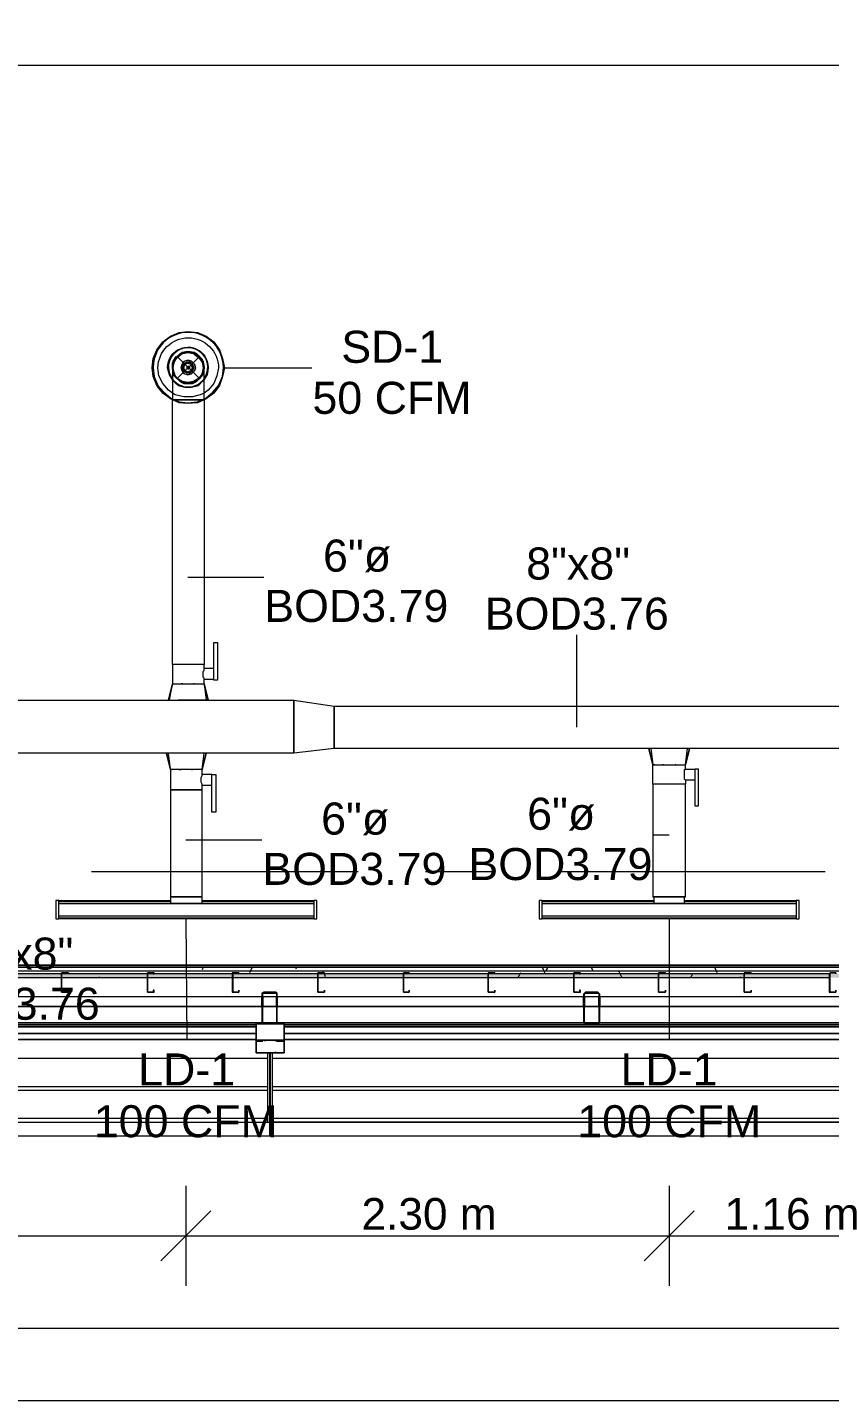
# Model space of a CAD drawing. Header units: metres. Extents: x 39 to 278, y -7 to 151.
# Drawn here: x 100.25 to 104.07, y 9 to 15.53 of the extents above; entities that cross this region are included whole.
import ezdxf

# ---------------------------------------------------------------- set-up
doc = ezdxf.new("R2010")
doc.units = ezdxf.units.M
doc.layers.add('HVAC - Ductos', color=5, linetype='Continuous', lineweight=50)
doc.layers.add('PDF_Geometry', color=7, linetype='Continuous', true_color=0xaaaaaa)
doc.layers.add('PDF_Solid Fills', color=7, linetype='Continuous', true_color=0xffffff)
doc.layers.add('PDF_Text', color=7, linetype='Continuous')
doc.styles.add('PDF Helvetica', font='')
doc.styles.get('PDF Helvetica').set_extended_font_data('Helvetica')

msp = doc.modelspace()

# ---------------------------------------------------------------- hatches: boundary and pattern name
at = {"layer": 'PDF_Solid Fills', "lineweight": 0, "transparency": 33554559}
h = msp.add_hatch(color=256, dxfattribs=at)
h.paths.add_polyline_path([(46.8196, 11.0127), (46.8196, 11.031), (45.1878, 11.031), (45.1878, 11.0127)])
h.paths.add_polyline_path([(104.0706, 11.0127), (106.0827, 11.0127), (106.0827, 11.031), (104.0706, 11.031)])
h.paths.add_polyline_path([(104.0659, 11.0127), (104.0659, 11.031), (101.2289, 11.031), (101.2289, 11.0127)])
h.paths.add_polyline_path([(101.2243, 11.0127), (101.2243, 11.031), (99.1984, 11.031), (99.1984, 11.0127)])
h.paths.add_polyline_path([(99.1938, 11.0127), (99.1938, 11.031), (96.3568, 11.031), (96.3568, 11.0127)])
h.paths.add_polyline_path([(96.3522, 11.0127), (96.3522, 11.031), (94.3263, 11.031), (94.3263, 11.0127)])
h.paths.add_polyline_path([(94.3217, 11.0127), (94.3217, 11.031), (93.5151, 11.031), (93.5151, 11.0127)])
h.paths.add_polyline_path([(93.5105, 11.0127), (93.5105, 11.031), (91.4846, 11.031), (91.4846, 11.0127)])
h.paths.add_polyline_path([(91.4801, 11.0127), (91.4801, 11.031), (89.4542, 11.031), (89.4542, 11.0127)])
h.paths.add_polyline_path([(89.4496, 11.0127), (89.4496, 11.031), (88.6429, 11.031), (88.6429, 11.0127)])
h.paths.add_polyline_path([(88.6383, 11.0127), (88.6383, 11.031), (86.6125, 11.031), (86.6125, 11.0127)])
h.paths.add_polyline_path([(86.6079, 11.0127), (86.6079, 11.031), (84.582, 11.031), (84.582, 11.0127)])
h.paths.add_polyline_path([(84.5774, 11.0127), (84.5774, 11.031), (83.7708, 11.031), (83.7708, 11.0127)])
h.paths.add_polyline_path([(83.7662, 11.0127), (83.7662, 11.031), (81.7404, 11.031), (81.7404, 11.0127)])
h.paths.add_polyline_path([(81.7358, 11.0127), (81.7358, 11.031), (78.8986, 11.031), (78.8986, 11.0127)])
h.paths.add_polyline_path([(78.894, 11.0127), (78.894, 11.031), (76.8682, 11.031), (76.8682, 11.0127)])
h.paths.add_polyline_path([(76.8636, 11.0127), (76.8636, 11.031), (74.0265, 11.031), (74.0265, 11.0127)])
h.paths.add_polyline_path([(74.0219, 11.0127), (74.0219, 11.031), (71.9961, 11.031), (71.9961, 11.0127)])
h.paths.add_polyline_path([(71.9915, 11.0127), (71.9915, 11.031), (71.1848, 11.031), (71.1848, 11.0127)])
h.paths.add_polyline_path([(71.1802, 11.0127), (71.1802, 11.031), (69.1543, 11.031), (69.1543, 11.0127)])
h.paths.add_polyline_path([(69.1497, 11.0127), (69.1497, 11.031), (67.1239, 11.031), (67.1239, 11.0127)])
h.paths.add_polyline_path([(67.1193, 11.0127), (67.1193, 11.031), (66.3127, 11.031), (66.3127, 11.0127)])
h.paths.add_polyline_path([(66.3081, 11.0127), (66.3081, 11.031), (64.2822, 11.031), (64.2822, 11.0127)])
h.paths.add_polyline_path([(64.2776, 11.0127), (64.2776, 11.031), (62.2518, 11.031), (62.2518, 11.0127)])
h.paths.add_polyline_path([(62.2472, 11.0127), (62.2472, 11.031), (61.4405, 11.031), (61.4405, 11.0127)])
h.paths.add_polyline_path([(61.436, 11.0127), (61.436, 11.031), (59.4101, 11.031), (59.4101, 11.0127)])
h.paths.add_polyline_path([(59.4055, 11.0127), (59.4055, 11.031), (56.5684, 11.031), (56.5684, 11.0127)])
h.paths.add_polyline_path([(56.5638, 11.0127), (56.5638, 11.031), (54.5379, 11.031), (54.5379, 11.0127)])
h.paths.add_polyline_path([(54.5333, 11.0127), (54.5333, 11.031), (51.6963, 11.031), (51.6963, 11.0127)])
h.paths.add_polyline_path([(51.6917, 11.0127), (51.6917, 11.031), (49.6658, 11.031), (49.6658, 11.0127)])
h.paths.add_polyline_path([(49.6612, 11.0127), (49.6612, 11.031), (48.8546, 11.031), (48.8546, 11.0127)])
h.paths.add_polyline_path([(48.85, 11.0127), (48.85, 11.031), (46.8241, 11.031), (46.8241, 11.0127)])
h = msp.add_hatch(color=256, dxfattribs=at)
h.paths.add_polyline_path([(101.371, 10.9393), (101.371, 10.9439), (101.3664, 10.9439)])
h.paths.add_polyline_path([(101.371, 10.9347), (101.3664, 10.9347), (101.3664, 10.7926), (101.4397, 10.7926), (101.4397, 10.9347), (101.4352, 10.9347), (101.4352, 10.7972), (101.371, 10.7972)])
h.paths.add_polyline_path([(101.4397, 10.9393), (101.4397, 10.9439), (101.4352, 10.9439)])
h.paths.add_polyline_path([(101.4306, 10.9393), (101.4306, 10.9439), (101.3756, 10.9439)])
h = msp.add_hatch(color=256, dxfattribs=at)
h.paths.add_polyline_path([(102.9024, 10.7926), (102.9706, 10.7972), (102.9065, 10.8018), (102.9018, 10.8018), (102.9018, 10.7926)])
h.paths.add_polyline_path([(102.9749, 10.9347), (102.9706, 10.9347), (102.9706, 10.7972), (102.9749, 10.9236)])
h.paths.add_polyline_path([(102.9659, 10.9393), (102.9659, 10.9439), (102.9018, 10.9439)])
h.paths.add_polyline_path([(102.9018, 10.9347), (102.897, 10.9347), (102.897, 10.8018)])

# ---------------------------------------------------------------- linework, layer by layer
at = {"layer": 'HVAC - Ductos', "lineweight": 0}
for points in [[(106.0828, 15.3531), (94.4134, 15.3531), (94.4134, 15.9627), (106.0828, 15.9627)], [(100.9264, 12.3327), (100.9402, 12.4106), (100.9447, 12.4106), (100.9493, 12.4106), (100.963, 12.4106), (100.9768, 12.4106), (100.9952, 12.4106), (101.0135, 12.4106), (101.0364, 12.4106), (101.0547, 12.4106), (101.0685, 12.4106), (101.0822, 12.4106), (101.0868, 12.4106), (101.0914, 12.4106), (101.0914, 12.4335), (101.1372, 12.4335), (101.1372, 12.4381), (101.1372, 12.4426), (101.1372, 12.4518), (101.1372, 12.4564), (101.1372, 12.4656), (101.1372, 12.4701), (101.1372, 12.4747), (101.1372, 12.4793), (101.1372, 12.4839), (101.0914, 12.4839), (101.0914, 12.5023), (101.0868, 12.5023), (101.0822, 12.5023), (101.0685, 12.5023), (101.0547, 12.5023), (101.0364, 12.5023), (101.0135, 12.5023), (100.9952, 12.5023), (100.9768, 12.5023), (100.963, 12.5023), (100.9493, 12.5023), (100.9402, 12.5023), (100.9402, 13.7627), (100.931, 13.7673), (100.8943, 13.7947), (100.8668, 13.8314), (100.8485, 13.8727), (100.8439, 13.9139), (100.8485, 13.9598), (100.8668, 14.001), (100.8943, 14.0377), (100.931, 14.0652), (100.9722, 14.0835), (101.0135, 14.0881), (101.0593, 14.0835), (101.1006, 14.0652), (101.1372, 14.0377), (101.1647, 14.001), (101.1785, 13.9598), (101.1876, 13.9139), (101.1785, 13.8727), (101.1647, 13.8314), (101.1372, 13.7947), (101.1006, 13.7673), (101.0914, 13.7627), (101.0914, 12.5023), (101.0868, 12.5023), (101.0822, 12.5023), (101.0685, 12.5023), (101.0547, 12.5023), (101.0364, 12.5023), (101.0135, 12.5023), (100.9952, 12.5023), (100.9768, 12.5023), (100.963, 12.5023), (100.9493, 12.5023), (100.9402, 12.5023), (100.9402, 12.4106), (100.9447, 12.4106)], [(100.9447, 13.8819), (100.9447, 13.8864), (100.9447, 13.891), (100.9402, 13.9139), (100.9447, 13.9414), (100.9447, 13.946), (100.9402, 13.9139), (100.9402, 13.9093), (100.9402, 13.8956), (100.9493, 13.8773), (100.963, 13.8635), (100.9768, 13.8498), (100.9952, 13.8406), (101.0135, 13.8406), (101.0364, 13.8406), (101.0547, 13.8498), (101.0685, 13.8635), (101.0822, 13.8773), (101.0868, 13.8956), (101.0914, 13.9093), (101.0914, 13.9139), (101.0868, 13.946), (101.0685, 13.9689), (101.0455, 13.9872), (101.0135, 13.9918), (100.986, 13.9872)], [(100.9447, 13.946), (100.9447, 13.9414), (100.9447, 13.946), (100.9493, 13.9552), (100.963, 13.9689), (100.9768, 13.9827), (100.986, 13.9827)], [(100.9493, 13.946), (100.963, 13.9689), (100.986, 13.9827), (100.986, 13.9872), (100.963, 13.9689), (100.9814, 13.9827)], [(100.963, 13.9689), (100.9768, 13.9827), (100.9952, 13.9872), (101.0135, 13.9918), (101.0364, 13.9872), (101.0547, 13.9827), (101.0685, 13.9689), (101.0822, 13.9552), (101.0868, 13.9368), (101.0914, 13.9139), (101.0868, 13.8864), (101.0685, 13.8635), (101.0868, 13.8864), (101.0914, 13.9139)], [(100.986, 13.9872), (100.9952, 13.9872), (101.0135, 13.9918), (101.0364, 13.9872), (101.041, 13.9872), (101.0455, 13.9872), (101.0455, 13.9827), (101.0547, 13.9827), (101.0685, 13.9689), (101.0822, 13.9552), (101.0822, 13.946), (101.0868, 13.946), (101.0868, 13.9414), (101.0868, 13.9368), (101.0914, 13.9139), (101.0914, 13.9093)], [(100.9906, 13.9872), (101.0135, 13.9918), (101.041, 13.9872), (101.0455, 13.9827), (101.0685, 13.9689), (101.0822, 13.946), (101.0868, 13.9414), (101.0914, 13.9185)], [(100.9906, 13.9827), (101.0135, 13.9872), (101.041, 13.9827)], [(101.041, 13.9872), (101.0455, 13.9872), (101.0455, 13.9827)], [(101.0455, 13.9827), (101.0685, 13.9689), (101.0822, 13.946)], [(100.9402, 13.9139), (100.9402, 13.9368), (100.9493, 13.9552), (100.963, 13.9689), (100.9447, 13.946), (100.9585, 13.9689)], [(100.9402, 13.9185), (100.9447, 13.9414)], [(100.9447, 13.9414), (100.9402, 13.9368), (100.9402, 13.9139), (100.9402, 13.9093)], [(100.9493, 13.9552), (100.9493, 13.9552)], [(101.0822, 13.9552), (101.0822, 13.9552)], [(101.0822, 13.946), (101.0868, 13.946), (101.0868, 13.9414)], [(101.0822, 13.9414), (101.0868, 13.9139), (101.0822, 13.891)], [(101.0868, 13.946), (101.0868, 13.946)], [(100.9402, 13.9139), (100.9402, 13.9139)], [(100.9402, 13.9139), (100.9447, 13.8864), (100.9402, 13.9139)], [(100.9402, 13.9139), (100.9402, 13.9093), (100.9402, 13.891), (100.9402, 13.8635), (100.9402, 13.8268), (100.9402, 13.781), (100.9402, 13.7627), (100.9493, 13.7627), (100.963, 13.7627), (100.9768, 13.7627), (100.9952, 13.7627), (101.0135, 13.7627), (101.0364, 13.7627), (101.0547, 13.7627), (101.0685, 13.7627), (101.0822, 13.7627), (101.0868, 13.7627), (101.0914, 13.7627), (101.0914, 13.8085), (101.0914, 13.8452), (101.0914, 13.8819), (101.0914, 13.9048), (101.0914, 13.9139)], [(100.986, 13.8498), (100.963, 13.8635), (100.9493, 13.8864)], [(101.0455, 13.8452), (101.0685, 13.8635), (101.0455, 13.8452), (101.041, 13.8452), (101.0135, 13.8406), (100.9906, 13.8452), (100.986, 13.8452), (100.9814, 13.8452)], [(101.0822, 13.8864), (101.0685, 13.8635), (101.0455, 13.8498)], [(101.0868, 13.891), (101.0868, 13.8864), (101.0822, 13.8819)], [(101.0914, 13.9139), (101.0914, 13.9139)], [(101.1876, 13.9139), (101.6047, 13.9139)], [(101.0914, 13.7947), (101.073, 13.7856), (101.0364, 13.7765), (100.9952, 13.7765), (100.9539, 13.7856), (100.9402, 13.7947)], [(101.0455, 13.8452), (101.0455, 13.8452)], [(100.9402, 13.7673), (100.9722, 13.7535), (101.0135, 13.7489), (101.0593, 13.7535), (101.0914, 13.7673)], [(101.0914, 13.7627), (101.0593, 13.7489), (101.0135, 13.7443), (100.9722, 13.7489), (100.9402, 13.7627)], [(101.0914, 13.7627), (101.0868, 13.7627), (101.0822, 13.7627), (101.0685, 13.7627), (101.0547, 13.7627), (101.0364, 13.7627), (101.0135, 13.7627), (100.9952, 13.7627), (100.9768, 13.7627), (100.963, 13.7627), (100.9493, 13.7627), (100.9402, 13.7627)], [(101.0135, 12.9193), (101.3756, 12.9193)], [(102.8653, 12.2043), (102.8653, 12.6443)], [(101.0914, 12.4335), (101.0914, 12.4381), (101.0868, 12.4426), (101.0868, 12.4518), (101.0868, 12.461), (101.0868, 12.4701), (101.0914, 12.4747), (101.0914, 12.4793), (101.0914, 12.4839)], [(100.9218, 12.3327), (100.9402, 12.4106), (100.9218, 12.3327)], [(100.963, 12.4106), (100.963, 12.4106)], [(101.0822, 12.4106), (101.0868, 12.4106), (101.0914, 12.4106), (101.1006, 12.3327), (101.0868, 12.3327), (101.0685, 12.3327), (101.0639, 12.3327), (101.0593, 12.3327), (101.0501, 12.3327), (101.0364, 12.3327), (101.0318, 12.3327), (101.0272, 12.3327), (101.0043, 12.3327), (100.9998, 12.3327), (100.9952, 12.3327), (100.9814, 12.3327), (100.9722, 12.3327), (100.9676, 12.3327)], [(101.0135, 12.4106), (101.018, 12.4106)], [(101.0685, 12.4106), (101.0685, 12.4106)], [(100.9218, 12.3327), (100.9264, 12.3327), (100.931, 12.3327), (100.9402, 12.3327)], [(100.9218, 12.3327), (100.9218, 12.3327)], [(100.9447, 12.3327), (100.963, 12.3327)], [(103.2088, 12.1035), (103.227, 12.0256), (103.2088, 12.1035)], [(103.2547, 12.1035), (103.25, 12.1035), (103.2318, 12.1035), (103.223, 12.1035), (103.2183, 12.1035), (103.227, 12.0256)], [(103.4288, 11.9523), (103.3829, 11.9523), (103.3829, 11.9339), (103.3782, 11.9339), (103.3694, 11.9339), (103.36, 11.9339), (103.3418, 11.9339), (103.3235, 11.9339), (103.3053, 11.9339), (103.2871, 11.9339), (103.2682, 11.9339), (103.25, 11.9339), (103.2412, 11.9339), (103.2318, 11.9339), (103.227, 11.9339), (103.227, 12.0256), (103.2318, 12.0256), (103.2365, 12.0256), (103.2412, 12.0256), (103.25, 12.0256), (103.2682, 12.0256), (103.2871, 12.0256), (103.3053, 12.0256), (103.3235, 12.0256), (103.3418, 12.0256), (103.36, 12.0256), (103.3694, 12.0256), (103.3742, 12.0256), (103.3782, 12.0256), (103.3829, 12.0256), (103.4012, 12.1035), (103.3971, 12.1035), (103.4012, 12.1035), (103.3829, 12.0256)], [(103.2871, 12.1035), (103.2824, 12.1035), (103.2729, 12.1035), (103.2642, 12.1035), (103.2594, 12.1035)], [(103.3188, 12.1035), (103.3141, 12.1035), (103.2912, 12.1035)], [(103.4288, 11.9569), (103.4288, 11.9614), (103.4288, 11.966), (103.4288, 11.9705), (103.4288, 11.9797), (103.4288, 11.9843), (103.4288, 11.9935), (103.4288, 11.9981), (103.4288, 12.0027), (103.3829, 12.0027), (103.3829, 12.0256), (103.3924, 12.1035), (103.3877, 12.1035), (103.3782, 12.1035), (103.36, 12.1035), (103.3512, 12.1035), (103.3465, 12.1035), (103.337, 12.1035), (103.3235, 12.1035)], [(103.3235, 12.1035), (103.3235, 12.1035)], [(100.931, 12.0806), (100.9218, 12.0806), (100.9172, 12.0806), (100.9126, 12.0806)], [(100.9126, 12.0806), (100.931, 12.0027), (100.9126, 12.0806)], [(100.9126, 12.0806), (100.9126, 12.0806)], [(100.931, 12.0027), (100.9356, 12.0027), (100.931, 12.0027), (100.9218, 12.0806)], [(100.9264, 12.0806), (100.9264, 12.0806)], [(101.1006, 12.0806), (101.0822, 12.0027), (101.0776, 12.0027), (101.073, 12.0027), (101.0593, 12.0027), (101.0455, 12.0027), (101.0272, 12.0027), (101.0043, 12.0027), (100.986, 12.0027), (100.9676, 12.0027), (100.9539, 12.0027), (100.9402, 12.0027), (100.9356, 12.0027), (100.931, 12.0027), (100.931, 11.9064), (100.931, 11.3977), (100.9356, 11.3977), (100.9402, 11.3977), (100.9539, 11.3977), (100.9676, 11.3977), (100.986, 11.3977), (101.0043, 11.3977), (101.0272, 11.3977), (101.0455, 11.3977), (101.0593, 11.3977), (101.073, 11.3977), (101.0776, 11.3977), (101.0822, 11.3977), (101.0822, 11.9064), (101.073, 11.9064), (101.0593, 11.9064), (101.0455, 11.9064), (101.0272, 11.9064), (101.0043, 11.9064), (100.986, 11.9064), (100.9676, 11.9064), (100.9539, 11.9064), (100.9402, 11.9064), (100.931, 11.9064), (100.9402, 11.9064), (100.9539, 11.9064), (100.9676, 11.9064), (100.986, 11.9064), (101.0043, 11.9064), (101.0272, 11.9064), (101.0455, 11.9064), (101.0593, 11.9064), (101.073, 11.9064), (101.0822, 11.9064), (101.0822, 11.9293), (101.128, 11.9293), (101.128, 11.9339), (101.128, 11.9431), (101.128, 11.9477), (101.128, 11.9523), (101.128, 11.9614), (101.128, 11.966), (101.128, 11.9705), (101.128, 11.9751), (101.128, 11.9797), (101.0822, 11.9797), (101.0822, 12.0027), (101.0914, 12.0806)], [(100.9539, 12.0806), (100.9356, 12.0806)], [(101.0822, 12.0027), (101.1006, 12.0806), (101.096, 12.0806), (101.0914, 12.0806), (101.0776, 12.0806), (101.0593, 12.0806), (101.0547, 12.0806), (101.0501, 12.0806), (101.041, 12.0806), (101.0272, 12.0806), (101.0226, 12.0806), (101.018, 12.0806), (100.9952, 12.0806), (100.9906, 12.0806), (100.986, 12.0806), (100.9722, 12.0806), (100.963, 12.0806), (100.9585, 12.0806)], [(101.1006, 12.0806), (101.1006, 12.0806)], [(101.0822, 11.9293), (101.0822, 11.9339), (101.0776, 11.9431), (101.0776, 11.9477), (101.0776, 11.9569), (101.0776, 11.966), (101.0822, 11.9751), (101.0822, 11.9797)], [(103.3829, 11.9523), (103.3782, 11.9569), (103.3782, 11.9614), (103.3782, 11.966), (103.3782, 11.9751), (103.3782, 11.9843), (103.3782, 11.9935), (103.3782, 11.9981), (103.3782, 12.0027), (103.3829, 12.0027)], [(101.0043, 11.6681), (101.3664, 11.6681)], [(103.3053, 11.691), (103.227, 11.691)], [(100.3993, 11.3472), (100.3993, 11.3564), (100.3993, 11.3747), (100.3993, 11.3793), (100.931, 11.3793)], [(100.931, 11.3747), (100.3993, 11.3747)], [(101.0822, 11.3977), (101.0822, 11.3977)], [(101.0822, 11.3793), (101.6139, 11.3793), (101.6139, 11.3747), (101.6139, 11.3564), (101.6139, 11.3472)], [(101.6139, 11.3747), (101.0822, 11.3747)], [(102.7, 11.3472), (102.7, 11.3564), (102.7, 11.3747), (102.7, 11.3793), (103.2318, 11.3793)], [(103.2318, 11.3747), (102.7, 11.3747)], [(103.3782, 11.3977), (103.3829, 11.3977)], [(103.3782, 11.3793), (103.91, 11.3793), (103.91, 11.3747), (103.91, 11.3564), (103.91, 11.3472)], [(103.91, 11.3747), (103.3782, 11.3747)], [(100.3993, 11.3518), (100.3993, 11.3564), (100.3993, 11.361)], [(101.6139, 11.3243), (101.6139, 11.3151), (101.6139, 11.2968), (101.6139, 11.2923), (100.3993, 11.2923), (100.3993, 11.2968), (100.3993, 11.3151), (100.3993, 11.3243)], [(100.3993, 11.3105), (100.3993, 11.3151), (100.3993, 11.3197)], [(101.6139, 11.361), (101.6139, 11.3564), (101.6139, 11.3518)], [(101.6139, 11.3197), (101.6139, 11.3151), (101.6139, 11.3105)], [(102.7, 11.3518), (102.7, 11.3564), (102.7, 11.361)], [(103.91, 11.3243), (103.91, 11.3151), (103.91, 11.2968), (103.91, 11.2923), (102.7, 11.2923), (102.7, 11.2968), (102.7, 11.3151), (102.7, 11.3243)], [(102.7, 11.3105), (102.7, 11.3151), (102.7, 11.3197)], [(103.91, 11.361), (103.91, 11.3564), (103.91, 11.3518)], [(103.91, 11.3197), (103.91, 11.3151), (103.91, 11.3105)], [(100.3993, 11.2968), (101.6139, 11.2968)], [(101.0043, 11.2923), (101.0089, 10.7147)], [(102.7, 11.2968), (103.91, 11.2968)], [(103.3053, 11.2923), (103.3053, 10.7147)]]:
    msp.add_lwpolyline(points, dxfattribs=at)
for points in [[(101.0914, 13.7673), (101.1006, 13.7719), (101.1326, 13.7993), (101.1602, 13.8314), (101.1785, 13.8727), (101.183, 13.9139, 1.013823), (100.8485, 13.9139), (100.853, 13.8727), (100.8714, 13.8314), (100.8989, 13.7993), (100.931, 13.7719), (100.9402, 13.7673)], [(100.9402, 13.7947), (100.9218, 13.8085), (100.8943, 13.8406), (100.876, 13.8773), (100.8714, 13.9139, -0.994113), (101.1602, 13.9139), (101.151, 13.8773), (101.1372, 13.8406), (101.1098, 13.8085), (101.0914, 13.7947)]]:
    msp.add_lwpolyline(points, format="xyb", dxfattribs=at)
msp.add_lwpolyline([(101.1098, 13.9139, 1.009881), (100.9172, 13.9139, -1.389552), (101.0914, 13.8589), (101.1052, 13.8819), (101.1098, 13.9139), (101.1052, 13.8819), (101.0914, 13.8635, 1.403656), (100.9218, 13.9139), (100.9264, 13.8819), (100.9402, 13.8635, -1.4037)], format="xyb", close=True, dxfattribs=at)
for points in [[(101.0868, 13.8956), (101.0776, 13.8773), (101.0685, 13.8635), (101.0501, 13.8543), (101.0318, 13.8452), (101.0135, 13.8406), (100.9952, 13.8452), (100.9768, 13.8543), (100.963, 13.8635), (100.9493, 13.8773), (100.9447, 13.8956), (100.9402, 13.9139), (100.9447, 13.9368), (100.9493, 13.9506), (100.963, 13.9689), (100.9768, 13.9781), (100.9952, 13.9872), (101.0135, 13.9872), (101.0318, 13.9872), (101.0501, 13.9781), (101.0685, 13.9689), (101.0776, 13.9506), (101.0868, 13.9368), (101.0868, 13.9139)], [(101.0822, 13.8864), (101.0639, 13.8635), (101.041, 13.8498), (101.0135, 13.8452), (100.986, 13.8498), (100.963, 13.8635), (100.9493, 13.8864), (100.9447, 13.9139), (100.9493, 13.9414), (100.963, 13.9643), (100.986, 13.9827), (101.0135, 13.9872), (101.041, 13.9827), (101.0639, 13.9643), (101.0822, 13.9414), (101.0868, 13.9139)], [(100.9906, 13.9872), (100.986, 13.9872), (100.9814, 13.9827), (100.986, 13.9872)], [(100.986, 13.9323), (100.9814, 13.9139), (100.986, 13.9323), (100.9952, 13.946), (101.0135, 13.9506), (101.0318, 13.946), (101.0455, 13.9323), (101.0501, 13.9139), (101.0455, 13.9323), (101.0318, 13.946), (101.0135, 13.9506), (100.9998, 13.946)], [(100.9952, 13.9323), (100.9906, 13.9139), (100.9952, 13.9323), (101.0089, 13.9414), (101.0226, 13.9414), (101.0364, 13.9323), (101.041, 13.9139), (101.0364, 13.9323), (101.0226, 13.9414), (101.0089, 13.9414)], [(101.0272, 13.9002), (101.0135, 13.8956), (100.9998, 13.9002), (100.9952, 13.9139), (100.9998, 13.9323), (101.0135, 13.9368), (101.0272, 13.9323), (101.0364, 13.9139)], [(101.018, 13.9185), (101.0135, 13.9185), (101.0089, 13.9139), (101.0135, 13.9231), (101.018, 13.9231), (101.0226, 13.9139), (101.018, 13.9093), (101.0135, 13.9093), (101.0089, 13.9139), (101.0135, 13.9093), (101.018, 13.9093), (101.018, 13.9139)], [(100.9172, 13.9139), (100.9264, 13.8819), (100.9402, 13.8589), (100.9264, 13.8819)], [(100.9447, 13.8543), (100.9676, 13.836), (100.9998, 13.8222), (101.0318, 13.8222), (101.0639, 13.836), (101.0868, 13.8543), (101.0914, 13.8635), (101.0868, 13.8543), (101.0639, 13.836), (101.0318, 13.8222), (100.9998, 13.8222), (100.9676, 13.836), (100.9447, 13.8543), (100.9402, 13.8635)], [(101.0868, 13.8543), (101.0639, 13.8314), (101.0318, 13.8222), (100.9998, 13.8222), (100.9676, 13.8314), (100.9402, 13.8543), (100.9402, 13.8589), (100.9402, 13.8543), (100.9676, 13.8314), (100.9998, 13.8222), (101.0318, 13.8222), (101.0639, 13.8314), (101.0868, 13.8543), (101.0914, 13.8589)], [(101.0135, 13.8406), (100.986, 13.8452), (100.963, 13.8635), (100.9447, 13.8864), (100.963, 13.8635), (100.986, 13.8452), (101.0135, 13.8406), (101.0455, 13.8452)], [(101.0455, 13.9002), (101.0501, 13.9139), (101.0455, 13.9002), (101.0318, 13.8864), (101.0135, 13.8819), (100.9952, 13.8864), (100.986, 13.9002), (100.9814, 13.9139), (100.986, 13.9002), (100.9998, 13.8864), (101.0135, 13.8819), (101.0318, 13.8864)], [(101.0364, 13.9002), (101.041, 13.9139), (101.0364, 13.9002), (101.0226, 13.891), (101.0089, 13.891), (100.9952, 13.9002), (100.9906, 13.9139), (100.9952, 13.9002), (101.0089, 13.891), (101.0226, 13.891)], [(101.1556, 12.4289), (101.1372, 12.4289), (101.1372, 12.6077), (101.1556, 12.6077)], [(100.9906, 12.4106), (100.986, 12.4106), (100.9814, 12.4106), (100.986, 12.4106)], [(101.0455, 12.4106), (101.041, 12.4106)], [(101.1052, 12.3327), (101.1098, 12.3327), (101.0914, 12.4106), (101.1098, 12.3327)], [(99.4734, 12.3327), (101.5176, 12.3327), (101.5176, 12.0806), (99.4734, 12.0806)], [(101.7102, 12.1035), (101.5176, 12.0806), (101.5176, 12.3327), (101.7102, 12.3051)], [(101.7102, 12.3051), (104.3041, 12.3051), (104.3041, 12.1035), (101.7102, 12.1035)], [(103.2135, 12.1035), (103.2088, 12.1035)], [(103.2318, 12.0256), (103.2365, 12.0256)], [(103.2729, 12.0256), (103.2777, 12.0256)], [(103.333, 12.0256), (103.337, 12.0256)], [(100.9722, 12.0027), (100.9768, 12.0027), (100.9814, 12.0027), (100.9768, 12.0027)], [(101.0318, 12.0027), (101.0364, 12.0027)], [(101.1464, 11.801), (101.128, 11.801), (101.128, 11.9797), (101.1464, 11.9797)], [(103.443, 11.8285), (103.4288, 11.8285), (103.4288, 12.0073), (103.443, 12.0073)], [(103.3829, 11.9339), (103.3782, 11.9339), (103.3694, 11.9339), (103.36, 11.9339), (103.3418, 11.9339), (103.3235, 11.9339), (103.3053, 11.9339), (103.2871, 11.9339), (103.2682, 11.9339), (103.25, 11.9339), (103.2412, 11.9339), (103.2318, 11.9339), (103.227, 11.9339), (103.227, 11.3977), (103.2318, 11.3977), (103.2412, 11.3977), (103.25, 11.3977), (103.2682, 11.3977), (103.2871, 11.3977), (103.3053, 11.3977), (103.3235, 11.3977), (103.3418, 11.3977), (103.36, 11.3977), (103.3694, 11.3977), (103.3782, 11.3977), (103.3829, 11.3977)], [(100.3856, 11.2923), (100.3993, 11.2923), (100.3993, 11.3793), (100.3856, 11.3793)], [(100.931, 11.3655), (100.9356, 11.3655), (100.9402, 11.3655), (100.9539, 11.3655), (100.9676, 11.3655), (100.986, 11.3655), (101.0043, 11.3655), (101.0272, 11.3655), (101.0455, 11.3655), (101.0593, 11.3655), (101.073, 11.3655), (101.0776, 11.3655), (101.0822, 11.3655), (101.0822, 11.3977), (101.073, 11.3977), (101.0593, 11.3977), (101.0455, 11.3977), (101.0272, 11.3977), (101.0043, 11.3977), (100.986, 11.3977), (100.9676, 11.3977), (100.9539, 11.3977), (100.9402, 11.3977), (100.931, 11.3977)], [(101.6276, 11.2923), (101.6276, 11.3793), (101.6139, 11.3793), (101.6139, 11.2923)], [(102.6865, 11.2923), (102.7, 11.2923), (102.7, 11.3793), (102.6865, 11.3793)], [(103.2318, 11.3655), (103.2412, 11.3655), (103.25, 11.3655), (103.2682, 11.3655), (103.2871, 11.3655), (103.3053, 11.3655), (103.3235, 11.3655), (103.3418, 11.3655), (103.3553, 11.3655), (103.3694, 11.3655), (103.3782, 11.3655), (103.3782, 11.3977), (103.3694, 11.3977), (103.3553, 11.3977), (103.3418, 11.3977), (103.3235, 11.3977), (103.3053, 11.3977), (103.2871, 11.3977), (103.2682, 11.3977), (103.25, 11.3977), (103.2412, 11.3977), (103.2318, 11.3977)], [(103.9242, 11.2923), (103.9242, 11.3793), (103.91, 11.3793), (103.91, 11.2923)], [(100.3993, 11.3655), (101.6139, 11.3655), (100.3993, 11.3655), (101.6139, 11.3655), (101.6139, 11.306), (100.3993, 11.306)], [(102.7, 11.3655), (103.91, 11.3655), (102.7, 11.3655), (103.91, 11.3655), (103.91, 11.306), (102.7, 11.306)]]:
    msp.add_lwpolyline(points, close=True, dxfattribs=at)
at = {"layer": 'HVAC - Ductos', "color": 252, "lineweight": 0, "true_color": 0x939598}
for points in [[(101.0043, 10.0227), (101.0043, 9.7843), (101.0043, 9.5459)], [(103.3053, 10.0227), (103.3053, 9.7843), (103.3053, 9.5459)], [(101.1235, 9.9035), (101.0043, 9.7843), (100.8852, 9.6651)], [(103.4241, 9.9035), (103.3053, 9.7843), (103.1859, 9.6651)], [(87.2496, 9.7843), (89.5413, 9.7843), (91.7184, 9.7843), (93.6617, 9.7843), (95.2704, 9.7843), (96.5538, 9.7843), (98.8318, 9.7843), (101.0043, 9.7843), (103.3053, 9.7843), (104.4694, 9.7843), (106.0412, 9.7843)], [(46.0312, 9.3443), (55.4684, 9.3443), (64.6672, 9.3443), (73.8707, 9.3443), (86.0533, 9.3443), (95.2704, 9.3443), (104.7077, 9.3443)], [(46.0312, 9.0005), (104.7077, 9.0005)]]:
    msp.add_lwpolyline(points, dxfattribs=at)
at = {"layer": 'PDF_Geometry', "color": 8, "lineweight": 0, "true_color": 0x808080}
msp.add_lwpolyline([(101.0776, 13.9598), (101.0364, 13.9872), (100.9906, 13.9872), (100.9539, 13.9598), (100.9402, 13.9139), (100.9539, 13.8727), (100.9906, 13.8452), (101.0364, 13.8452), (101.0776, 13.8727), (101.0914, 13.9139)], close=True, dxfattribs=at)
for points in [[(100.963, 13.9689), (101.0685, 13.8635)], [(101.0685, 13.9689), (100.963, 13.8635)]]:
    msp.add_lwpolyline(points, dxfattribs=at)
at = {"layer": 'PDF_Geometry', "lineweight": 0}
for points in [[(101.8248, 11.5168), (100.5552, 11.5168)], [(102.4618, 11.5168), (102.1455, 11.5168)], [(104.0477, 11.5168), (102.7783, 11.5168)], [(45.1878, 11.0631), (106.0827, 11.0631)], [(45.1878, 11.0447), (106.0827, 11.0447)], [(95.3713, 11.0631), (104.3682, 11.0631)], [(104.3682, 11.0631), (95.3713, 11.0631)], [(95.3713, 11.0631), (104.3682, 11.0631)], [(95.3713, 11.0631), (104.3682, 11.0631)], [(95.3713, 11.0631), (104.3682, 11.0631)], [(104.3682, 11.0631), (95.3713, 11.0631)], [(95.3713, 11.0631), (104.3682, 11.0631)], [(104.3682, 11.0631), (95.3713, 11.0631)], [(101.2243, 11.031), (100.821, 11.031), (100.413, 11.031), (100.0097, 11.031), (99.6018, 11.031), (99.1984, 11.031)], [(101.2243, 11.0127), (100.821, 11.0127), (100.413, 11.0127), (100.0097, 11.0127), (99.6018, 11.0127), (99.1984, 11.0127)], [(102.0356, 11.031), (101.6322, 11.031), (101.2289, 11.031)], [(102.0356, 11.0127), (101.6322, 11.0127), (101.2289, 11.0127)], [(104.0659, 11.031), (103.6623, 11.031), (103.2547, 11.031), (102.8512, 11.031), (102.4435, 11.031), (102.0402, 11.031)], [(104.0659, 11.0127), (103.6623, 11.0127), (103.2547, 11.0127), (102.8512, 11.0127), (102.4435, 11.0127), (102.0402, 11.0127)], [(106.0827, 10.921), (45.1878, 10.921)], [(101.3664, 10.8751), (101.3664, 10.921), (101.371, 10.9255)], [(101.371, 10.921), (101.371, 10.8751)], [(101.3848, 10.9393), (101.3893, 10.9439)], [(101.4352, 10.8751), (101.4352, 10.921)], [(101.4397, 10.921), (101.4397, 10.8751)], [(102.897, 10.8751), (102.897, 10.921)], [(102.9018, 10.921), (102.9018, 10.8751)], [(102.9706, 10.8751), (102.9706, 10.921)], [(102.9753, 10.921), (102.9753, 10.8751)], [(98.3505, 10.3251), (101.3939, 10.3251), (101.3939, 10.6551), (101.3802, 10.6551), (101.371, 10.6551), (101.3802, 10.6551), (101.3389, 10.6551), (101.3389, 10.6597), (101.3389, 10.7101), (101.3389, 10.7147), (101.3389, 10.7193), (101.3389, 10.7881), (101.3389, 10.7926), (101.371, 10.7926), (101.3389, 10.7926), (101.3389, 10.7881), (101.3389, 10.7193), (101.3389, 10.7147), (101.3389, 10.7101), (101.3389, 10.6597), (101.3389, 10.6551), (101.3802, 10.6551), (101.4306, 10.6551), (101.4214, 10.6551), (101.4306, 10.6551), (101.4168, 10.6551), (101.4076, 10.6551), (101.403, 10.6551), (101.3893, 10.6551), (101.403, 10.6551), (101.4076, 10.6551)], [(101.3802, 10.7101), (101.3802, 10.7147), (101.3802, 10.7193)], [(101.3802, 10.7101), (101.3802, 10.7147), (101.3802, 10.7193)], [(101.3802, 10.7193), (101.3802, 10.7147), (101.3802, 10.7101)], [(101.3802, 10.7193), (101.3802, 10.7147), (101.3802, 10.7101)], [(101.4306, 10.7101), (101.4306, 10.7147), (101.4306, 10.7193)], [(101.4306, 10.7101), (101.4306, 10.7147), (101.4306, 10.7193)], [(101.4306, 10.7101), (101.4306, 10.7147), (101.4306, 10.7193)], [(101.4306, 10.7101), (101.4306, 10.7147), (101.4306, 10.7193)], [(102.897, 10.7193), (102.9753, 10.7193)], [(101.3389, 10.7147), (101.3389, 10.7147)], [(101.3389, 10.7147), (101.3389, 10.7147)], [(101.3389, 10.7101), (101.3389, 10.7101)], [(101.3389, 10.7101), (101.3389, 10.7101)], [(101.3802, 10.6551), (101.3802, 10.6551)], [(101.3802, 10.6551), (101.3802, 10.6551)], [(101.4076, 10.3251), (101.4076, 10.6551), (101.4168, 10.6551), (101.4306, 10.6551), (101.4214, 10.6551), (101.4306, 10.6551), (101.3802, 10.6551), (101.3939, 10.6551), (101.3893, 10.6551), (101.3939, 10.6551)], [(101.3848, 10.6551), (101.3802, 10.6551), (101.3848, 10.6551)], [(101.3802, 10.6551), (101.3802, 10.6551)], [(101.3802, 10.6551), (101.3802, 10.6551)], [(101.3848, 10.6551), (101.3802, 10.6551), (101.3848, 10.6551)], [(101.403, 10.6551), (101.403, 10.3251)], [(104.46, 10.3251), (101.4168, 10.3251), (101.4168, 10.6551)], [(101.4718, 10.7147), (101.4718, 10.7147)], [(101.4718, 10.7147), (101.4718, 10.7147)], [(101.4718, 10.7101), (101.4718, 10.7101)], [(101.4718, 10.7101), (101.4718, 10.7101)], [(101.3939, 10.6277), (98.3505, 10.6277)], [(104.46, 10.6277), (101.4168, 10.6277)], [(98.3505, 10.4947), (101.3939, 10.4947)], [(101.3939, 10.4764), (98.3505, 10.4764)], [(101.4168, 10.4947), (104.46, 10.4947)], [(104.46, 10.4764), (101.4168, 10.4764)], [(86.0716, 10.3251), (89.1425, 10.3251), (89.1379, 10.3251), (92.2088, 10.3251), (92.2042, 10.3251), (95.275, 10.3251), (95.2704, 10.3251), (98.3414, 10.3251), (98.3368, 10.3251), (101.4076, 10.3251), (101.403, 10.3251), (104.4742, 10.3251), (104.4694, 10.3251), (106.0825, 10.3251)], [(98.3414, 10.3251), (98.3368, 10.3251), (98.3368, 10.3068), (98.3368, 10.2931), (98.3368, 10.2793), (98.3368, 10.2701), (98.3368, 10.2609), (101.4076, 10.2609), (101.4076, 10.2701), (101.4076, 10.2793), (101.4076, 10.2931), (101.4076, 10.3068), (101.4076, 10.3251), (101.403, 10.3251), (101.403, 10.3068), (101.403, 10.2931), (101.403, 10.2793), (101.403, 10.2701), (101.403, 10.2609), (104.4742, 10.2609)], [(98.3505, 10.3435), (101.3939, 10.3435)], [(101.4168, 10.3435), (104.46, 10.3435)], [(101.3939, 10.2609), (101.403, 10.2609)], [(101.3939, 10.2609), (101.3939, 10.2609)], [(101.403, 10.2609), (101.403, 10.2609)], [(101.4076, 10.2609), (101.4168, 10.2609)], [(101.4076, 10.2609), (101.4076, 10.2609)], [(101.4168, 10.2609), (101.4168, 10.2609)]]:
    msp.add_lwpolyline(points, dxfattribs=at)
for points in [[(95.3713, 11.0722), (104.3682, 11.0722)], [(95.3713, 11.0722), (104.3682, 11.0722)], [(95.3713, 11.0631), (104.3682, 11.0631)], [(100.4452, 11.0355), (100.4176, 11.0355), (100.413, 11.0355), (100.413, 11.031), (100.413, 10.9439), (100.4176, 10.9439), (100.4452, 10.9439), (100.4452, 10.9531), (100.4452, 10.9439), (100.4176, 10.9439), (100.413, 10.9439), (100.413, 11.031), (100.413, 11.0355), (100.4176, 11.0355), (100.4452, 11.0355), (100.4452, 11.031)], [(100.853, 11.0355), (100.821, 11.0355), (100.821, 11.031), (100.821, 10.9439), (100.853, 10.9439), (100.853, 10.9531), (100.8485, 10.9531), (100.8485, 10.9439), (100.821, 10.9439), (100.821, 11.031), (100.821, 11.0355), (100.8485, 11.0355), (100.8485, 11.031), (100.853, 11.031)], [(101.2564, 11.0355), (101.2289, 11.0355), (101.2243, 11.0355), (101.2243, 11.031), (101.2243, 10.9439), (101.2289, 10.9439), (101.2564, 10.9439), (101.2564, 10.9531), (101.2564, 10.9439), (101.2289, 10.9439), (101.2289, 11.031), (101.2289, 11.0355), (101.2564, 11.0355), (101.2564, 11.031)], [(101.6643, 11.0355), (101.6322, 11.0355), (101.6322, 11.031), (101.6322, 10.9439), (101.6643, 10.9439), (101.6643, 10.9531), (101.6643, 10.9439), (101.6322, 10.9439), (101.6322, 11.031), (101.6322, 11.0355), (101.6643, 11.0355), (101.6643, 11.031)], [(102.0676, 11.0355), (102.0402, 11.0355), (102.0402, 11.031), (102.0402, 10.9439), (102.0676, 10.9439), (102.0676, 10.9531), (102.0676, 10.9439), (102.0402, 10.9439), (102.0402, 11.031), (102.0402, 11.0355), (102.0676, 11.0355), (102.0676, 11.031)], [(102.4753, 11.0355), (102.4483, 11.0355), (102.4435, 11.0355), (102.4435, 11.031), (102.4435, 10.9439), (102.4483, 10.9439), (102.4753, 10.9439), (102.4753, 10.9531), (102.4753, 10.9439), (102.4483, 10.9439), (102.4435, 10.9439), (102.4435, 11.031), (102.4435, 11.0355), (102.4483, 11.0355), (102.4753, 11.0355), (102.4753, 11.031)], [(102.8835, 11.0355), (102.8512, 11.0355), (102.8512, 11.031), (102.8512, 10.9439), (102.8835, 10.9439), (102.8835, 10.9531), (102.8788, 10.9531), (102.8788, 10.9439), (102.8512, 10.9439), (102.8512, 11.031), (102.8512, 11.0355), (102.8788, 11.0355), (102.8788, 11.031), (102.8835, 11.031)], [(103.2871, 11.0355), (103.2594, 11.0355), (103.2547, 11.0355), (103.2547, 11.031), (103.2547, 10.9439), (103.2594, 10.9439), (103.2871, 10.9439), (103.2871, 10.9531), (103.2871, 10.9439), (103.2594, 10.9439), (103.2547, 10.9439), (103.2547, 11.031), (103.2594, 11.0355), (103.2871, 11.0355), (103.2871, 11.031)], [(103.6947, 11.0355), (103.6623, 11.0355), (103.6623, 11.031), (103.6623, 10.9439), (103.6947, 10.9439), (103.6947, 10.9531), (103.6947, 10.9439), (103.6623, 10.9439), (103.6623, 11.031), (103.6623, 11.0355), (103.6947, 11.0355), (103.6947, 11.031)], [(104.0983, 11.0355), (104.0706, 11.0355), (104.0659, 11.031), (104.0659, 10.9439), (104.0706, 10.9439), (104.0983, 10.9439), (104.0983, 10.9531), (104.0983, 10.9439), (104.0706, 10.9439), (104.0706, 11.031), (104.0706, 11.0355), (104.0983, 11.0355), (104.0983, 11.031)], [(101.3664, 10.8018), (101.3664, 10.7926), (101.3756, 10.7926), (101.4306, 10.7926), (101.4397, 10.7926), (101.4397, 10.8018), (101.4397, 10.9347), (101.4397, 10.9393), (101.4306, 10.9439), (101.3756, 10.9439), (101.3664, 10.9393), (101.3664, 10.9347)], [(101.4306, 10.7972), (101.3756, 10.7972), (101.371, 10.7972), (101.371, 10.8018), (101.371, 10.9347), (101.371, 10.9393), (101.3756, 10.9393), (101.4306, 10.9393), (101.4352, 10.9393), (101.4352, 10.9347), (101.4352, 10.8018), (101.4352, 10.7972)], [(102.897, 10.8018), (102.9018, 10.7926), (102.9065, 10.7926), (102.9659, 10.7926), (102.9706, 10.7926), (102.9753, 10.8018), (102.9753, 10.9347), (102.9706, 10.9393), (102.9659, 10.9439), (102.9065, 10.9439), (102.9018, 10.9393), (102.897, 10.9347)], [(102.9659, 10.7972), (102.9065, 10.7972), (102.9018, 10.8018), (102.9018, 10.9347), (102.9065, 10.9393), (102.9659, 10.9393), (102.9706, 10.9393), (102.9706, 10.9347), (102.9706, 10.8018), (102.9706, 10.7972)], [(101.3664, 10.8751), (99.9455, 10.8751)], [(101.403, 10.8751), (101.4352, 10.8751), (101.403, 10.8751), (101.371, 10.8751)], [(101.4397, 10.8751), (102.897, 10.8751)], [(102.9018, 10.8751), (102.9342, 10.8751)], [(102.9342, 10.8751), (102.9706, 10.8751)], [(102.9753, 10.8751), (104.3959, 10.8751)], [(101.3389, 10.7881), (99.8676, 10.7881)], [(101.3664, 10.7972), (99.9455, 10.7972)], [(101.403, 10.7972), (101.371, 10.7972)], [(101.4718, 10.6551), (101.4306, 10.6551), (101.4352, 10.6551), (101.4397, 10.6551), (101.4352, 10.6551), (101.4306, 10.6551), (101.3802, 10.6551), (101.371, 10.6551), (101.3802, 10.6551), (101.4306, 10.6551), (101.4352, 10.6551), (101.4397, 10.6551), (101.4352, 10.6551), (101.4306, 10.6551), (101.4718, 10.6551), (101.4718, 10.6597), (101.4718, 10.7101), (101.4718, 10.7147), (101.4718, 10.7193), (101.4718, 10.7881), (101.4718, 10.7926), (101.4397, 10.7926), (101.4718, 10.7926), (101.4718, 10.7881), (101.4718, 10.7193), (101.4718, 10.7147), (101.4718, 10.7101), (101.4718, 10.6597)], [(101.4352, 10.7972), (101.403, 10.7972)], [(102.897, 10.7972), (101.4397, 10.7972)], [(102.9342, 10.7881), (101.4718, 10.7881)], [(102.9342, 10.7972), (102.9018, 10.7972)], [(102.9706, 10.7972), (102.9342, 10.7972)], [(104.4053, 10.7881), (102.9342, 10.7881)], [(104.3959, 10.7972), (102.9753, 10.7972)], [(99.8676, 10.7193), (101.3389, 10.7193), (99.8676, 10.7193), (98.4055, 10.7193)], [(101.3389, 10.7789), (99.8676, 10.7789)], [(101.3389, 10.7468), (99.8676, 10.7468)], [(101.3802, 10.7193), (101.3802, 10.7147), (101.3802, 10.7101), (101.3802, 10.7147)], [(101.3802, 10.7101), (101.3802, 10.7147), (101.3802, 10.7193), (101.3802, 10.7147)], [(101.4306, 10.7193), (101.4306, 10.7147), (101.4306, 10.7101), (101.4306, 10.7147)], [(101.4306, 10.7193), (101.4306, 10.7147), (101.4306, 10.7101), (101.4306, 10.7147)], [(102.9342, 10.7789), (101.4718, 10.7789)], [(102.9342, 10.7468), (101.4718, 10.7468)], [(102.9342, 10.7193), (101.4718, 10.7193)], [(104.4053, 10.7789), (102.9342, 10.7789)], [(104.4053, 10.7468), (102.9342, 10.7468)], [(104.4053, 10.7193), (102.9342, 10.7193)], [(101.3389, 10.7147), (101.4718, 10.7147)], [(101.371, 10.7101), (101.3389, 10.7101)], [(101.4306, 10.6597), (101.4306, 10.6551)], [(101.4306, 10.6597), (101.4306, 10.6551)], [(101.4718, 10.7101), (101.4352, 10.7101)], [(101.403, 10.6277), (101.4076, 10.6277)], [(101.4076, 10.4947), (101.403, 10.4947)], [(101.403, 10.4764), (101.4076, 10.4764)], [(101.4076, 10.3435), (101.403, 10.3435)]]:
    msp.add_lwpolyline(points, close=True, dxfattribs=at)
at = {"layer": 'PDF_Geometry', "color": 254, "lineweight": 0, "true_color": 0xeaeaea}
for points in [[(100.2664, 11.0631), (100.2618, 11.0539)], [(101.0868, 11.0631), (101.0822, 11.0493)], [(101.3205, 11.0631), (101.3114, 11.0447), (101.3068, 11.0355)], [(101.5314, 11.0539), (101.5268, 11.0631)], [(101.6552, 11.0447), (101.6552, 11.0447)], [(101.6689, 11.0173), (101.6643, 11.031), (101.6598, 11.0355), (101.6552, 11.0447)], [(102.7142, 11.031), (102.7094, 11.0447), (102.7, 11.0631)], [(102.7277, 11.0631), (102.7182, 11.0447)], [(102.7182, 11.0447), (102.7182, 11.0447)], [(102.9429, 11.0447), (102.9342, 11.0631)], [(103.5341, 11.0355), (103.5301, 11.0447), (103.5206, 11.0631)], [(100.381, 11.0127), (100.381, 11.0127)], [(100.5918, 11.0173), (100.5918, 11.0127)], [(102.5994, 11.0355), (102.5947, 11.031), (102.5853, 11.0127)], [(103.0806, 11.0127), (103.0712, 11.031), (103.0671, 11.0401)], [(103.4153, 11.031), (103.4059, 11.0127)], [(103.4153, 11.031), (103.4153, 11.031)], [(103.6441, 11.0173), (103.6401, 11.0127)]]:
    msp.add_lwpolyline(points, dxfattribs=at)
at = {"layer": 'PDF_Geometry', "color": 254, "lineweight": 0, "true_color": 0xd2d2d2}
for points in [[(100.821, 10.9989), (100.821, 10.9989)], [(100.8485, 11.031), (100.853, 11.031)], [(102.4435, 10.9943), (102.4435, 10.9943)], [(102.8512, 11.0173), (102.8512, 11.0173)], [(102.8653, 11.0355), (102.87, 11.0355)], [(100.413, 10.976), (100.413, 10.976)], [(103.2777, 10.9439), (103.2777, 10.9439)]]:
    msp.add_lwpolyline(points, dxfattribs=at)

# ---------------------------------------------------------------- texts
at = {"layer": 'PDF_Text', "lineweight": 0, "char_height": 0.15247, "attachment_point": 4, "style": 'PDF Helvetica'}
for s, insert in [('SD-1', (101.7443, 14.0137)), ('50 CFM', (101.6068, 13.7708)), ('6"ø', (101.6572, 13.0191)), ('8"x8"', (102.6243, 12.9824)), ('BOD3.79', (101.3776, 12.7807)), ('BOD3.76', (102.4272, 12.744)), ('6"ø', (101.648, 11.7678)), ('6"ø', (102.6289, 11.7907)), ('BOD3.79', (102.3493, 11.5523)), ('BOD3.79', (101.3684, 11.5294)), ('10"x8"', (99.8559, 11.1261)), ('BOD3.76', (99.7184, 10.8877)), ('LD-1', (100.7772, 10.576)), ('LD-1', (103.0735, 10.576)), ('100 CFM', (100.5663, 10.3285)), ('100 CFM', (102.8672, 10.3285))]:
    msp.add_mtext(s, dxfattribs=dict(at, insert=insert))
at = {"layer": 'PDF_Text', "color": 252, "lineweight": 0, "true_color": 0x939598, "char_height": 0.15059, "attachment_point": 4, "style": 'PDF Helvetica'}
for s, insert in [('2.30 m', (101.8405, 9.8878)), ('1.16 m', (103.5685, 9.8878))]:
    msp.add_mtext(s, dxfattribs=dict(at, insert=insert))

doc.saveas('drawing.dxf')
